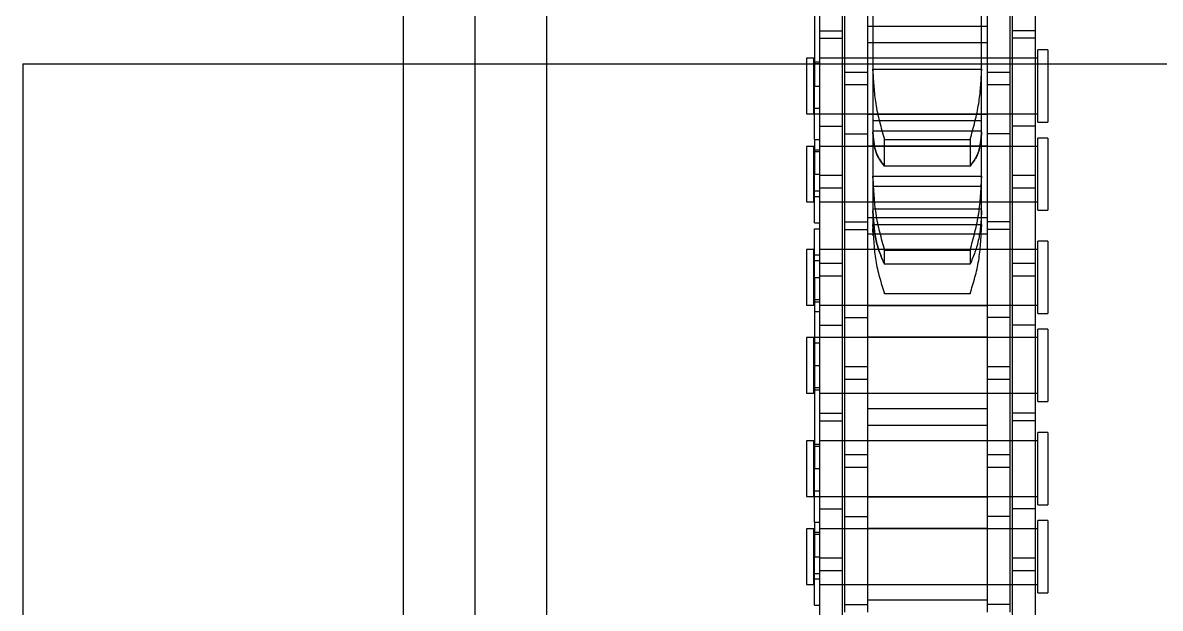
# Model space of a CAD drawing. Header units: metres. Extents: x 0 to 63075, y 0 to 44550.
# Drawn here: x 14290 to 14365.5, y 25597.9 to 25636.8 of the extents above; entities that cross this region are included whole.
import ezdxf

# ---------------------------------------------------------------- set-up
doc = ezdxf.new("R2010")
doc.units = ezdxf.units.M
doc.header["$LTSCALE"] = 75
doc.linetypes.add('HIDDEN2', pattern=[4.7625, 3.175, -1.5875])
for name, color, linetype in [('SDM', 7, 'Continuous'), ('SL1', 8, 'Continuous'), ('SL4', 4, 'Continuous'), ('ST1', 7, 'HIDDEN2')]:
    doc.layers.add(name, color=color, linetype=linetype)

# ---------------------------------------------------------------- blocks, each defined once
blk = doc.blocks.new('A$C29c634ac')
at = {"layer": 'SL1'}
for q in [(6742.745, 2965.669), (6030.514, 2889.469)]:
    blk.add_line((6030.514, 2965.669), q, dxfattribs=at)
blk = doc.blocks.new('A$Ca53c419a')
at = {"layer": 'SL4'}
for p, q in [((2334.737, 495.765), (1009.762, 495.765)), ((1009.762, 486.24), (2334.737, 486.24))]:
    blk.add_line(p, q, dxfattribs=at)
at = {"layer": 'ST1'}
for p, q in [((2334.737, 491.003), (1009.762, 491.003)), ((1009.762, 486.24), (2334.737, 486.24)), ((1173.374, 469), (1169.684, 469)), ((1169.684, 469), (1169.684, 468.526)), ((1173.374, 468.526), (1173.374, 469)), ((1179.222, 469), (1175.532, 469)), ((1175.532, 469), (1175.532, 468.526)), ((1179.222, 468.526), (1179.222, 469)), ((1186.074, 469), (1182.384, 469)), ((1182.384, 469), (1182.384, 468.526)), ((1186.074, 468.526), (1186.074, 469)), ((1191.922, 469), (1188.232, 469)), ((1188.232, 469), (1188.232, 468.526)), ((1191.922, 468.526), (1191.922, 469)), ((1198.774, 469), (1195.084, 469)), ((1195.084, 469), (1195.084, 468.526)), ((1198.774, 468.526), (1198.774, 469)), ((1204.622, 469), (1200.932, 469)), ((1200.932, 469), (1200.932, 468.526)), ((1204.622, 468.526), (1204.622, 469)), ((1170.597, 468.157), (1161.502, 468.157)), ((1168.298, 468.489), (1168.298, 468.157)), ((1168.298, 468.489), (1171.529, 468.489)), ((1169.684, 468.526), (1173.374, 468.526)), ((1169.684, 468.157), (1169.684, 466.637)), ((1169.684, 468.157), (1169.684, 453.659)), ((1170.053, 468.526), (1170.053, 468.157)), ((1170.422, 468.489), (1170.422, 468.157)), ((1171.457, 468.157), (1170.597, 468.157)), ((1170.597, 466.637), (1170.597, 468.157)), ((1180.552, 468.157), (1171.457, 468.157)), ((1171.457, 468.157), (1171.457, 466.637)), ((1171.529, 468.489), (1171.529, 468.157)), ((1173.825, 468.489), (1171.529, 468.489)), ((1173.005, 468.157), (1173.005, 468.526)), ((1173.148, 468.489), (1173.148, 468.157)), ((1173.374, 466.637), (1173.374, 468.157)), ((1173.374, 453.659), (1173.374, 468.157)), ((1173.825, 468.489), (1177.377, 468.489)), ((1173.825, 468.489), (1173.825, 468.157)), ((1174.704, 468.157), (1174.704, 466.637)), ((1175.532, 468.526), (1179.222, 468.526)), ((1175.532, 468.489), (1175.532, 466.637)), ((1175.532, 468.157), (1175.532, 453.659)), ((1175.901, 468.526), (1175.901, 468.157)), ((1177.377, 468.489), (1177.377, 468.157)), ((1190.077, 468.489), (1177.377, 468.489)), ((1178.853, 468.157), (1178.853, 468.526)), ((1178.996, 468.489), (1178.996, 468.157)), ((1179.222, 466.637), (1179.222, 468.157)), ((1179.222, 453.659), (1179.222, 468.157)), ((1180.552, 468.157), (1180.552, 466.637)), ((1186.902, 468.157), (1180.552, 468.157)), ((1181.054, 468.157), (1181.054, 466.637)), ((1182.384, 468.526), (1186.074, 468.526)), ((1182.384, 468.157), (1182.384, 466.637)), ((1182.384, 468.157), (1182.384, 453.659)), ((1182.61, 468.489), (1182.61, 468.157)), ((1182.753, 468.526), (1182.753, 468.157)), ((1184.229, 468.489), (1184.229, 468.157)), ((1185.705, 468.157), (1185.705, 468.526)), ((1186.074, 466.637), (1186.074, 468.489)), ((1186.074, 453.659), (1186.074, 468.157)), ((1186.902, 468.157), (1186.902, 466.637)), ((1195.997, 468.157), (1186.902, 468.157)), ((1187.781, 468.157), (1187.781, 468.489)), ((1188.232, 468.526), (1191.922, 468.526)), ((1188.232, 468.157), (1188.232, 466.637)), ((1188.232, 468.157), (1188.232, 453.659)), ((1188.458, 468.489), (1188.458, 468.157)), ((1188.601, 468.526), (1188.601, 468.157)), ((1190.077, 468.489), (1190.077, 468.157)), ((1190.077, 468.489), (1193.308, 468.489)), ((1190.149, 466.637), (1190.149, 468.157)), ((1191.009, 468.157), (1191.009, 466.637)), ((1191.184, 468.489), (1191.184, 468.157)), ((1191.553, 468.157), (1191.553, 468.526)), ((1191.922, 466.637), (1191.922, 468.157)), ((1191.922, 453.659), (1191.922, 468.157)), ((1193.308, 468.489), (1193.308, 468.157)), ((1193.698, 468.489), (1193.698, 468.157)), ((1193.698, 468.489), (1196.929, 468.489)), ((1195.084, 468.526), (1198.774, 468.526)), ((1195.084, 468.157), (1195.084, 466.637)), ((1195.084, 468.157), (1195.084, 453.659)), ((1195.453, 468.526), (1195.453, 468.157)), ((1195.822, 468.489), (1195.822, 468.157)), ((1196.857, 468.157), (1195.997, 468.157)), ((1195.997, 466.637), (1195.997, 468.157)), ((1205.952, 468.157), (1196.857, 468.157)), ((1196.857, 468.157), (1196.857, 466.637)), ((1196.929, 468.489), (1196.929, 468.157)), ((1199.225, 468.489), (1196.929, 468.489)), ((1198.405, 468.157), (1198.405, 468.526)), ((1198.548, 468.489), (1198.548, 468.157)), ((1198.774, 466.637), (1198.774, 468.157)), ((1198.774, 453.659), (1198.774, 468.157)), ((1199.225, 468.489), (1202.777, 468.489)), ((1199.225, 468.489), (1199.225, 468.157)), ((1200.104, 468.157), (1200.104, 466.637)), ((1200.932, 468.526), (1204.622, 468.526)), ((1200.932, 468.489), (1200.932, 466.637)), ((1200.932, 468.157), (1200.932, 453.659)), ((1201.301, 468.526), (1201.301, 468.157)), ((1202.777, 468.489), (1202.777, 468.157)), ((1215.477, 468.489), (1202.777, 468.489)), ((1204.253, 468.157), (1204.253, 468.526)), ((1204.396, 468.489), (1204.396, 468.157)), ((1204.622, 466.637), (1204.622, 468.157)), ((1204.622, 453.659), (1204.622, 468.157)), ((1205.952, 468.157), (1205.952, 466.637)), ((1212.302, 468.157), (1205.952, 468.157)), ((1206.454, 468.157), (1206.454, 466.637)), ((1170.597, 466.637), (1161.502, 466.637)), ((1174.202, 466.485), (1167.852, 466.485)), ((1168.354, 466.485), (1168.354, 464.965)), ((1169.684, 466.485), (1169.684, 464.965)), ((1171.457, 466.637), (1170.597, 466.637)), ((1180.552, 466.637), (1171.457, 466.637)), ((1173.374, 464.965), (1173.374, 466.485)), ((1174.202, 466.485), (1174.202, 464.965)), ((1183.297, 466.485), (1174.202, 466.485)), ((1175.532, 466.485), (1175.532, 464.965)), ((1177.449, 464.965), (1177.449, 466.485)), ((1178.309, 466.485), (1178.309, 464.965)), ((1179.222, 464.965), (1179.222, 466.485)), ((1186.902, 466.637), (1180.552, 466.637)), ((1182.384, 466.485), (1182.384, 464.965)), ((1184.157, 466.485), (1183.297, 466.485)), ((1183.297, 464.965), (1183.297, 466.485)), ((1193.252, 466.485), (1184.157, 466.485)), ((1184.157, 466.485), (1184.157, 464.965)), ((1186.074, 464.965), (1186.074, 466.485)), ((1195.997, 466.637), (1186.902, 466.637)), ((1187.404, 466.485), (1187.404, 464.965)), ((1188.232, 466.485), (1188.232, 464.965)), ((1191.922, 464.965), (1191.922, 466.485)), ((1193.252, 466.485), (1193.252, 464.965)), ((1199.602, 466.485), (1193.252, 466.485)), ((1193.754, 466.485), (1193.754, 464.965)), ((1195.084, 466.485), (1195.084, 464.965)), ((1196.857, 466.637), (1195.997, 466.637)), ((1205.952, 466.637), (1196.857, 466.637)), ((1198.774, 464.965), (1198.774, 466.485)), ((1199.602, 466.485), (1199.602, 464.965)), ((1208.697, 466.485), (1199.602, 466.485)), ((1200.932, 466.485), (1200.932, 464.965)), ((1202.849, 464.965), (1202.849, 466.485)), ((1203.709, 466.485), (1203.709, 464.965)), ((1204.622, 464.965), (1204.622, 466.485)), ((1212.302, 466.637), (1205.952, 466.637)), ((1174.202, 464.965), (1167.852, 464.965)), ((1168.637, 457.035), (1168.637, 464.965)), ((1169.684, 464.965), (1169.684, 457.035)), ((1173.374, 457.035), (1173.374, 464.965)), ((1173.417, 464.965), (1173.417, 457.035)), ((1183.297, 464.965), (1174.202, 464.965)), ((1175.489, 457.035), (1175.489, 464.965)), ((1175.532, 464.965), (1175.532, 457.035)), ((1179.222, 457.035), (1179.222, 464.965)), ((1180.269, 464.965), (1180.269, 457.035)), ((1181.337, 457.035), (1181.337, 464.965)), ((1182.384, 464.965), (1182.384, 457.035)), ((1184.157, 464.965), (1183.297, 464.965)), ((1193.252, 464.965), (1184.157, 464.965)), ((1186.074, 457.035), (1186.074, 464.965)), ((1186.117, 464.965), (1186.117, 457.035)), ((1188.189, 457.035), (1188.189, 464.965)), ((1188.232, 464.965), (1188.232, 457.035)), ((1191.922, 457.035), (1191.922, 464.965)), ((1192.969, 464.965), (1192.969, 457.035)), ((1199.602, 464.965), (1193.252, 464.965)), ((1194.037, 457.035), (1194.037, 464.965)), ((1195.084, 464.965), (1195.084, 457.035)), ((1198.774, 457.035), (1198.774, 464.965)), ((1198.817, 464.965), (1198.817, 457.035)), ((1208.697, 464.965), (1199.602, 464.965)), ((1200.889, 457.035), (1200.889, 464.965)), ((1200.932, 464.965), (1200.932, 457.035)), ((1204.622, 457.035), (1204.622, 464.965)), ((1205.669, 464.965), (1205.669, 457.035)), ((1206.737, 457.035), (1206.737, 464.965)), ((1192.833, 464.596), (1193.313, 464.605)), ((1193.453, 464.605), (1193.313, 464.605)), ((1193.58, 464.605), (1193.453, 464.605)), ((1193.453, 464.605), (1193.58, 464.605)), ((1193.58, 464.605), (1193.58, 457.395)), ((1194.51, 464.605), (1193.58, 464.605)), ((1196.675, 464.605), (1194.51, 464.605)), ((1194.619, 464.605), (1194.619, 457.395)), ((1196.117, 457.395), (1196.117, 464.605)), ((1196.803, 464.605), (1196.675, 464.605)), ((1196.675, 464.605), (1196.803, 464.605)), ((1196.803, 464.605), (1196.803, 457.395)), ((1199.717, 464.605), (1196.803, 464.605)), ((1203.785, 464.605), (1199.717, 464.605)), ((1199.795, 464.605), (1199.795, 457.395)), ((1200.464, 457.395), (1200.464, 464.605)), ((1203.901, 464.605), (1203.785, 464.605)), ((1203.785, 464.605), (1203.901, 464.605)), ((1203.901, 464.605), (1203.901, 457.395)), ((1208.446, 464.605), (1203.901, 464.605)), ((1188.98, 463.843), (1189.004, 463.843)), ((1188.98, 458.157), (1188.98, 463.843)), ((1189.004, 463.843), (1189.004, 458.157)), ((1190.942, 463.843), (1191.88, 463.843)), ((1190.942, 458.157), (1190.942, 463.843)), ((1191.88, 463.843), (1191.88, 458.157)), ((1197.461, 463.843), (1199.224, 463.843)), ((1197.461, 458.157), (1197.461, 463.843)), ((1199.224, 463.843), (1199.224, 458.157)), ((1189.004, 458.157), (1188.98, 458.157)), ((1191.88, 458.157), (1190.942, 458.157)), ((1199.224, 458.157), (1197.461, 458.157)), ((1193.313, 457.395), (1193.453, 457.395)), ((1193.453, 457.395), (1193.58, 457.395)), ((1193.58, 457.395), (1193.453, 457.395)), ((1193.58, 457.395), (1194.51, 457.395)), ((1194.51, 457.395), (1196.675, 457.395)), ((1196.675, 457.395), (1196.803, 457.395)), ((1196.803, 457.395), (1196.675, 457.395)), ((1196.803, 457.395), (1199.717, 457.395)), ((1199.717, 457.395), (1203.785, 457.395)), ((1203.785, 457.395), (1203.901, 457.395)), ((1203.901, 457.395), (1203.785, 457.395)), ((1203.901, 457.395), (1208.446, 457.395)), ((1174.202, 457.035), (1167.852, 457.035)), ((1168.354, 455.515), (1168.354, 457.035)), ((1169.684, 457.035), (1169.684, 455.515)), ((1173.374, 455.515), (1173.374, 457.035)), ((1174.202, 455.515), (1174.202, 457.035)), ((1183.297, 457.035), (1174.202, 457.035)), ((1175.532, 457.035), (1175.532, 455.515)), ((1177.449, 455.515), (1177.449, 457.035)), ((1178.309, 457.035), (1178.309, 455.515)), ((1179.222, 455.515), (1179.222, 457.035)), ((1182.384, 457.035), (1182.384, 455.515)), ((1184.157, 457.035), (1183.297, 457.035)), ((1183.297, 455.515), (1183.297, 457.035)), ((1193.252, 457.035), (1184.157, 457.035)), ((1184.157, 457.035), (1184.157, 455.515)), ((1186.074, 455.515), (1186.074, 457.035)), ((1187.404, 455.515), (1187.404, 457.035)), ((1188.232, 457.035), (1188.232, 455.515)), ((1191.922, 455.515), (1191.922, 457.035)), ((1193.252, 455.515), (1193.252, 457.035)), ((1199.602, 457.035), (1193.252, 457.035)), ((1193.754, 455.515), (1193.754, 457.035)), ((1195.084, 457.035), (1195.084, 455.515)), ((1198.774, 455.515), (1198.774, 457.035)), ((1199.602, 455.515), (1199.602, 457.035)), ((1208.697, 457.035), (1199.602, 457.035)), ((1200.932, 457.035), (1200.932, 455.515)), ((1202.849, 455.515), (1202.849, 457.035)), ((1203.709, 457.035), (1203.709, 455.515)), ((1204.622, 455.515), (1204.622, 457.035)), ((1170.597, 455.363), (1161.502, 455.363)), ((1174.202, 455.515), (1167.852, 455.515)), ((1169.684, 455.363), (1169.684, 453.843)), ((1171.457, 455.363), (1170.597, 455.363)), ((1170.597, 453.843), (1170.597, 455.363)), ((1180.552, 455.363), (1171.457, 455.363)), ((1171.457, 455.363), (1171.457, 453.843)), ((1173.374, 453.843), (1173.374, 455.363)), ((1183.297, 455.515), (1174.202, 455.515)), ((1174.704, 453.843), (1174.704, 455.363)), ((1175.532, 455.363), (1175.532, 453.843)), ((1179.222, 453.843), (1179.222, 455.363)), ((1180.552, 453.843), (1180.552, 455.363)), ((1186.902, 455.363), (1180.552, 455.363)), ((1181.054, 453.843), (1181.054, 455.363)), ((1182.384, 455.363), (1182.384, 453.843)), ((1184.157, 455.515), (1183.297, 455.515)), ((1193.252, 455.515), (1184.157, 455.515)), ((1186.074, 453.843), (1186.074, 455.363)), ((1186.902, 453.843), (1186.902, 455.363)), ((1195.997, 455.363), (1186.902, 455.363)), ((1188.232, 455.363), (1188.232, 453.843)), ((1190.149, 453.843), (1190.149, 455.363)), ((1191.009, 455.363), (1191.009, 453.843)), ((1191.922, 453.843), (1191.922, 455.363)), ((1199.602, 455.515), (1193.252, 455.515)), ((1195.084, 455.363), (1195.084, 453.843)), ((1196.857, 455.363), (1195.997, 455.363)), ((1195.997, 453.843), (1195.997, 455.363)), ((1205.952, 455.363), (1196.857, 455.363)), ((1196.857, 455.363), (1196.857, 453.843)), ((1198.774, 453.843), (1198.774, 455.363)), ((1208.697, 455.515), (1199.602, 455.515)), ((1200.104, 453.843), (1200.104, 455.363)), ((1200.932, 455.363), (1200.932, 453.843)), ((1204.622, 453.843), (1204.622, 455.363)), ((1205.952, 453.843), (1205.952, 455.363)), ((1212.302, 455.363), (1205.952, 455.363)), ((1206.454, 453.843), (1206.454, 455.363)), ((1170.597, 453.843), (1161.502, 453.843)), ((1169.13, 453.659), (1173.927, 453.659)), ((1169.13, 453.659), (1169.13, 453)), ((1171.457, 453.843), (1170.597, 453.843)), ((1180.552, 453.843), (1171.457, 453.843)), ((1173.927, 453), (1173.927, 453.659)), ((1174.978, 453.659), (1179.775, 453.659)), ((1174.978, 453.659), (1174.978, 453)), ((1179.775, 453), (1179.775, 453.659)), ((1186.902, 453.843), (1180.552, 453.843)), ((1181.83, 453.659), (1186.627, 453.659)), ((1181.83, 453.659), (1181.83, 453)), ((1186.627, 453), (1186.627, 453.659)), ((1195.997, 453.843), (1186.902, 453.843)), ((1187.678, 453.659), (1192.475, 453.659)), ((1187.678, 453.659), (1187.678, 453)), ((1192.475, 453), (1192.475, 453.659)), ((1194.53, 453.659), (1199.327, 453.659)), ((1194.53, 453.659), (1194.53, 453)), ((1196.857, 453.843), (1195.997, 453.843)), ((1205.952, 453.843), (1196.857, 453.843)), ((1199.327, 453), (1199.327, 453.659)), ((1200.378, 453.659), (1205.175, 453.659)), ((1200.378, 453.659), (1200.378, 453)), ((1205.175, 453), (1205.175, 453.659)), ((1212.302, 453.843), (1205.952, 453.843)), ((1173.927, 453), (1169.13, 453)), ((1179.775, 453), (1174.978, 453)), ((1186.627, 453), (1181.83, 453)), ((1192.475, 453), (1187.678, 453)), ((1199.327, 453), (1194.53, 453)), ((1205.175, 453), (1200.378, 453))]:
    blk.add_line(p, q, dxfattribs=at)
for points, knots in [([(1193.453, 464.605), (1192.688, 464.57), (1191.107, 464.496), (1189.719, 464.065), (1189.004, 463.843)], [0, 0, 0, 0, 0.484725, 1, 1, 1, 1]), ([(1190.942, 463.843), (1191.48, 464.065), (1192.525, 464.496), (1193.862, 464.57), (1194.51, 464.605)], [0, 0, 0, 0, 0.515264, 1, 1, 1, 1]), ([(1194.51, 464.605), (1193.862, 464.57), (1192.525, 464.496), (1191.48, 464.065), (1190.942, 463.843)], [0, 0, 0, 0, 0.4847361, 1, 1, 1, 1]), ([(1196.675, 464.605), (1195.883, 464.57), (1194.251, 464.496), (1192.686, 464.065), (1191.88, 463.843)], [0, 0, 0, 0, 0.4847219, 1, 1, 1, 1]), ([(1197.461, 463.843), (1197.757, 464.065), (1198.332, 464.496), (1199.264, 464.57), (1199.717, 464.605)], [0, 0, 0, 0, 0.515263, 1, 1, 1, 1]), ([(1199.717, 464.605), (1199.264, 464.57), (1198.332, 464.496), (1197.757, 464.065), (1197.461, 463.843)], [0, 0, 0, 0, 0.484737, 1, 1, 1, 1]), ([(1203.785, 464.605), (1203.064, 464.57), (1201.576, 464.496), (1200.024, 464.065), (1199.224, 463.843)], [0, 0, 0, 0, 0.484736, 1, 1, 1, 1]), ([(1189.004, 458.157), (1189.719, 457.935), (1191.107, 457.504), (1192.687, 457.43), (1193.453, 457.395)], [0, 0, 0, 0, 0.5152541, 1, 1, 1, 1]), ([(1194.51, 457.395), (1193.862, 457.43), (1192.525, 457.504), (1191.48, 457.935), (1190.942, 458.157)], [0, 0, 0, 0, 0.484736, 1, 1, 1, 1]), ([(1191.88, 458.157), (1192.686, 457.935), (1194.251, 457.504), (1195.883, 457.43), (1196.675, 457.395)], [0, 0, 0, 0, 0.515256, 1, 1, 1, 1]), ([(1199.717, 457.395), (1199.264, 457.43), (1198.332, 457.504), (1197.757, 457.935), (1197.461, 458.157)], [0, 0, 0, 0, 0.484737, 1, 1, 1, 1]), ([(1197.461, 458.157), (1197.757, 457.935), (1198.332, 457.504), (1199.264, 457.43), (1199.717, 457.395)], [0, 0, 0, 0, 0.5152633, 1, 1, 1, 1]), ([(1199.224, 458.157), (1200.024, 457.935), (1201.576, 457.504), (1203.064, 457.43), (1203.785, 457.395)], [0, 0, 0, 0, 0.515264, 1, 1, 1, 1])]:
    blk.add_open_spline(points, degree=3, knots=knots, dxfattribs=at)

msp = doc.modelspace()

# ---------------------------------------------------------------- block references
at = {"layer": 'SDM'}
msp.add_blockref('A$C29c634ac', (8259.513, 22668.364), dxfattribs=at)
at = {"layer": 'SDM', "rotation": 90}
msp.add_blockref('A$Ca53c419a', (14811.027, 24429.769), dxfattribs=at)

doc.saveas('drawing.dxf')
